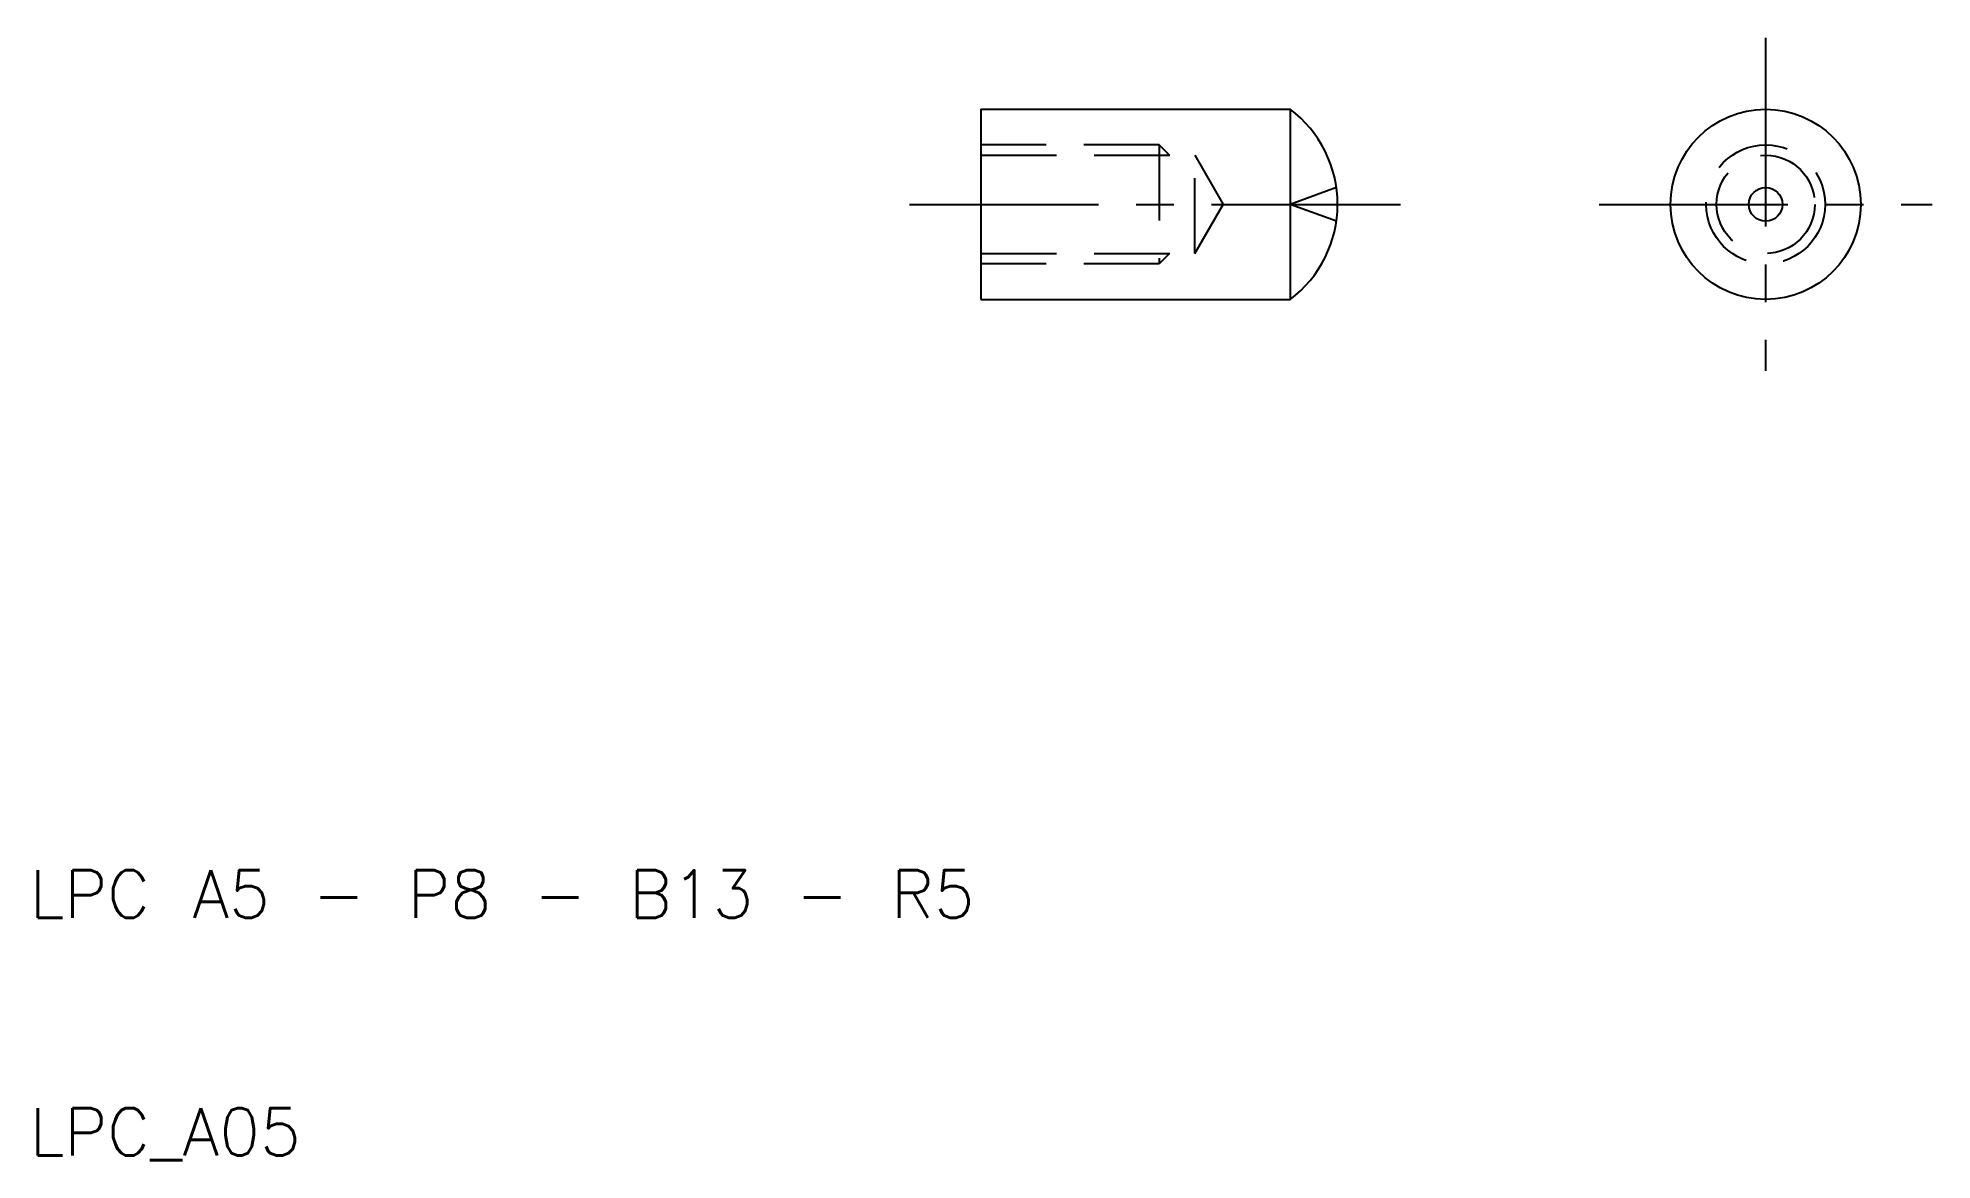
# Model space of a CAD drawing. Extents: x 10.3 to 90, y 9.8 to 57.
import ezdxf

# ---------------------------------------------------------------- set-up
doc = ezdxf.new("R2010")
doc.units = 0
doc.header["$LTSCALE"] = 0.25
doc.linetypes.add('CENTER', pattern=[50.8, 31.75, -6.35, 6.35, -6.35])
doc.linetypes.add('DASHED', pattern=[19.05, 12.7, -6.35])
doc.layers.get('0').update_dxf_attribs({"linetype": 'CONTINUOUS'})
doc.layers.add('CENTER', color=1, linetype='CENTER')
doc.styles.get("Standard").update_dxf_attribs({"font": 'txt.shx'})

msp = doc.modelspace()

# ---------------------------------------------------------------- linework, layer by layer
for p, q in [((50, 54), (63, 54)), ((50, 54), (50, 46)), ((63, 54), (63, 46)), ((50, 46), (63, 46))]:
    msp.add_line(p, q)
at = {"color": 3, "linetype": 'DASHED'}
for p, q in [((57.5, 52.5), (50, 52.5)), ((50, 52.067), (59, 52.067)), ((57.5, 52.5), (57.5, 47.5)), ((57.933, 52.067), (57.5, 52.5)), ((59, 47.933), (59, 52.067)), ((59, 52.067), (60.193, 50)), ((64.949, 50.71), (63, 50)), ((59, 47.933), (60.193, 50)), ((64.949, 49.29), (63, 50)), ((50, 47.933), (59, 47.933)), ((57.933, 47.933), (57.5, 47.5)), ((57.5, 47.5), (50, 47.5))]:
    msp.add_line(p, q, dxfattribs=at)
for radius in [4, 0.71]:
    msp.add_circle((83, 50), radius)
for radius in [2.5, 2.067]:
    msp.add_circle((83, 50), radius, dxfattribs=at)
msp.add_arc((60, 50), 5, 306.8699, 53.1301)
at = {"layer": 'CENTER', "color": 1, "linetype": 'CENTER'}
for p, q in [((83, 57), (83, 43)), ((47, 50), (68, 50)), ((76, 50), (90, 50))]:
    msp.add_line(p, q, dxfattribs=at)

# ---------------------------------------------------------------- texts
for s, p in [('LPC A5 - P8 - B13 - R5', (10, 20)), ('LPC_A05', (10, 10))]:
    msp.add_text(s, height=2).set_placement(p)

doc.saveas('drawing.dxf')
